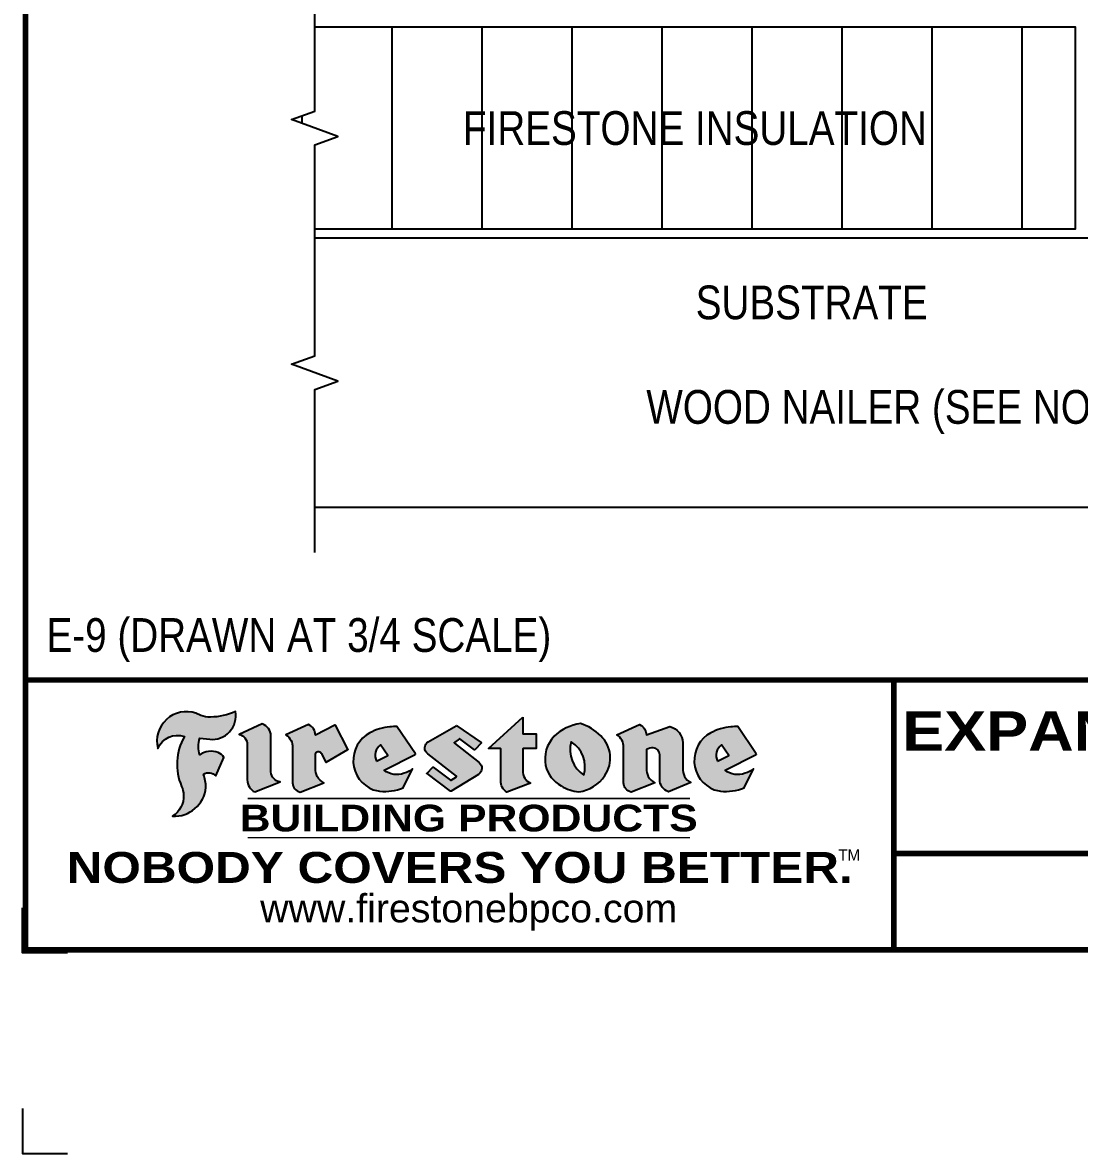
# Model space of a CAD drawing. Header units: inches. Extents: x 233.4 to 253.5, y -19.3 to -2.6.
# Drawn here: x 233.45 to 239.32, y -19.33 to -13.05 of the extents above; entities that cross this region are included whole.
import ezdxf
from ezdxf.enums import TextEntityAlignment as Align

# ---------------------------------------------------------------- set-up
doc = ezdxf.new("R2010")
doc.units = ezdxf.units.IN
doc.header["$MEASUREMENT"] = 0
doc.layers.get('0').update_dxf_attribs({"linetype": 'CONTINUOUS'})
doc.layers.get('DEFPOINTS').update_dxf_attribs({"linetype": 'CONTINUOUS'})
for name, color, linetype in [('FSBP-ANNO-NOTE', 7, 'CONTINUOUS'), ('FSBP-INSULATION', 7, 'CONTINUOUS'), ('FSBP-SUBSTRATE-GENERIC', 9, 'CONTINUOUS'), ('FSBP-TTLB', 7, 'CONTINUOUS'), ('FSBP-TTLB-BORDER', 7, 'CONTINUOUS'), ('FSBP-TTLB-TEXT', 7, 'CONTINUOUS')]:
    doc.layers.add(name, color=color, linetype=linetype)
doc.styles.add('FSBP_ARIAL', font='arial.ttf')
doc.styles.add('FSBP_ARIAL_BOLD', font='')
doc.styles.add('FSBP_ARIAL_NAR', font='ARIALN.TTF')
doc.styles.add('FSBP_BANKGOTHIC', font='bgothm.ttf')
doc.styles.get('FSBP_ARIAL_BOLD').set_extended_font_data('Arial Black')

# ---------------------------------------------------------------- blocks, each defined once
blk = doc.blocks.new('TTLB-EPDM_2')
at = {"layer": 'FSBP-TTLB-TEXT'}
h = blk.add_hatch(color=1, dxfattribs=at)
edge = h.paths.add_edge_path()
edge.add_arc((1.037309769669573, -0.1982514792917306), 0.1319107607348553, 264.0410451462098, 370.3106169565175)
edge.add_arc((1.027551646585694, 0.1214293576525799), 0.3273056962876235, 270.05058356628535, 295.23459397187514, ccw=False)
edge.add_arc((1.022801957313345, -0.06680179986895154), 0.1391656561713503, 249.3281275763668, 272.0749124149863, ccw=False)
edge.add_line((0.9736743133014443, -0.1970076156048179), (0.9474927838574558, -0.1852745150568325))
edge.add_arc((0.8939498971398288, -0.3394262635682071), 0.1631857907024099, 70.84590087378872, 194.3325259843273)
edge.add_arc((0.8444260109029493, -0.4259936440910768), 0.1179914261095279, 70.96950098067128, 156.9641407594482, ccw=False)
edge.add_arc((1.153141409296894, -0.4684497516079468), 0.3110405457095052, 150.3231137483159, 203.2084295854517)
edge.add_arc((0.7562495500622943, -0.6412608153899899), 0.1218587156617311, 0.8849157075190988, 24.34668939894999, ccw=False)
edge.add_arc((0.7493781665697374, -0.6475258110744375), 0.1289731377238325, -58.36655102076742, 3.6216782311386737, ccw=False)
edge.add_arc((0.8256699029544474, -0.5792158350996106), 0.1783301886510354, 267.2205474105585, 354.1381621173521)
edge.add_arc((0.7903121048625305, -0.6011409294291745), 0.212787892960859, 0.9996158580669322, 21.00503380861244)
edge.add_arc((1.01880712263941, -0.5666691048185161), 0.05136395668415847, 40.82117713173261, 125.52727787225791, ccw=False)
edge.add_line((1.057676976260041, -0.5330924682126437), (1.102776947655911, -0.4308018311949837))
edge.add_arc((1.040858222524664, -0.4699705673995949), 0.07326744446031509, 32.31675181867256, 66.31481236598174)
edge.add_arc((1.032262518825329, -0.5063316993097662), 0.1102246948011782, 69.8179132332389, 125.254734720681)
edge.add_arc((1.127708877207287, -0.368959353531244), 0.1659710644737306, 164.1569669952081, 196.5811013160487, ccw=False)
edge.add_line((0.9680425188342383, -0.3236487780942383), (1.023615334387159, -0.3294494641845773))
h = blk.add_hatch(color=1, dxfattribs=at)
edge = h.paths.add_edge_path()
edge.add_line((1.275239419159561, -0.6223407783464694), (1.415345367376062, -0.5660418822574371))
edge.add_arc((1.421019305783958, -0.5090099247487757), 0.05731350411836949, 181.9717871001989, 264.31851000495806, ccw=False)
edge.add_line((1.363739737527226, -0.5109819325197265), (1.363412352251203, -0.3102363679013962))
edge.add_arc((1.294263659668751, -0.3103491388303989), 0.06914878453844908, 0.0934405599591014, 72.42834396969012)
edge.add_line((1.315139561173908, -0.2444268274366692), (1.186839444240604, -0.3024209471341379))
edge.add_arc((1.175246268095289, -0.3585110609420917), 0.05727567197445628, -0.017399788185912257, 78.322067691347, ccw=False)
edge.add_line((1.232521937428658, -0.3585284546236807), (1.232574268422297, -0.555126496687123))
edge.add_arc((1.305699496415486, -0.5558575689677219), 0.07312888236350451, 179.4272023230205, 245.3845503102953)
h = blk.add_hatch(color=1, dxfattribs=at)
edge = h.paths.add_edge_path()
edge.add_line((1.792026821926584, -0.3839679064720229), (1.722158956877934, -0.2518542302253621))
edge.add_arc((1.720119655279638, -0.2529327078887852), 0.002306916790721817, 27.87197133405656, 117.3766794470751)
edge.add_line((1.719058846382097, -0.250884159729182), (1.610638460368705, -0.3070279753467702))
edge.add_arc((1.547088841662962, -0.3061026658494403), 0.06355635479880145, 359.165808011073, 425.8793658831422)
edge.add_line((1.573061729235633, -0.2480956029480268), (1.446879247402876, -0.3051325108639702))
edge.add_arc((1.407812067100189, -0.370357133046621), 0.07602957263902092, -3.441403975725109, 59.07992244284969, ccw=False)
edge.add_line((1.483704536400296, -0.3749210150788969), (1.483704536400296, -0.5723838140635706))
edge.add_arc((1.54053746518044, -0.568254406115083), 0.05698275005415228, 184.1557352478595, 255.3066498366543)
edge.add_line((1.526084036778343, -0.6233736605654059), (1.657291340682093, -0.570650514527486))
edge.add_arc((1.688298576827198, -0.5021390388423987), 0.0752015358480571, 207.5160880841914, 245.649226723163, ccw=False)
edge.add_arc((1.721050197024907, -0.4914488168456328), 0.1093332836229113, 179.4823365255141, 204.5537900001094, ccw=False)
edge.add_line((1.611721375809452, -0.4904610114968335), (1.611721375809452, -0.4126404716788983))
edge.add_arc((1.628589765097195, -0.414159299036043), 0.01693662875851176, 28.356188110622725, 174.8549701683585, ccw=False)
edge.add_arc((1.627340435522395, -0.4197189881350504), 0.02111886817708033, 22.216893572439517, 40.10213956426492, ccw=False)
edge.add_line((1.646891420738257, -0.4117336534413738), (1.666638796144639, -0.4549750258192233))
edge.add_arc((1.668737246926742, -0.4540167099035481), 0.002306916790685496, 204.545128184284, 299.6323508190091)
edge.add_line((1.669877862091766, -0.4560219186518992), (1.791128135493295, -0.3870515928837648))
edge.add_line((1.791128135493295, -0.3870515928837648), (1.792026821926584, -0.3839679064720229))
h = blk.add_hatch(color=1, dxfattribs=at)
edge = h.paths.add_edge_path()
edge.add_line((2.763460561272041, -0.2072496393923444), (2.763460561272041, -0.2969520779963801))
edge.add_arc((2.765767478062699, -0.2969520779963943), 0.00230691679065842, 179.9999999996471, 269.9999999996471)
edge.add_line((2.765767478062685, -0.2992589947870528), (2.835417693520355, -0.2992589947870528))
edge.add_arc((2.835417693520355, -0.3015659115777538), 0.002306916790701052, 0, 90, ccw=False)
edge.add_line((2.837724610311056, -0.3015659115777538), (2.837724610311056, -0.3790761307453892))
edge.add_arc((2.83541769352037, -0.3790761307453749), 0.002306916790686842, 269.99999999964706, 359.99999999964706, ccw=False)
edge.add_line((2.835417693520355, -0.3813830475360618), (2.765767478062685, -0.3813830475360618))
edge.add_arc((2.765767478062699, -0.3836899643267202), 0.00230691679065842, 90.00000000035294, 180.0000000003529)
edge.add_line((2.763460561272041, -0.3836899643267344), (2.763460561272041, -0.5033995910642801))
edge.add_arc((2.836735953378943, -0.5071368822038516), 0.07337063740681413, 177.0802527808789, 245.3249543133826)
edge.add_line((2.806105814540615, -0.5738080530967267), (2.674529557384915, -0.6226036013049594))
edge.add_arc((2.708610405062069, -0.564298408791804), 0.06753517344606039, 177.0345319916277, 239.6926428024901, ccw=False)
edge.add_line((2.641165668230087, -0.560804539009709), (2.641165668230087, -0.3836899643267344))
edge.add_arc((2.638858751439429, -0.3836899643267202), 0.00230691679065842, 359.9999999996471, 449.999999999647)
edge.add_line((2.638858751439443, -0.3813830475360618), (2.572857950769389, -0.3813830475360618))
edge.add_line((2.572857950769389, -0.3813830475360618), (2.763460561272041, -0.2072496393923444))
h = blk.add_hatch(color=1, dxfattribs=at)
edge = h.paths.add_edge_path(flags=16)
edge.add_arc((2.940363509127394, -0.4847985213681437), 0.1684614578629418, 344.5558804047865, 417.0140046669545)
edge.add_arc((3.194458079644619, -0.3883534532477785), 0.1684614578629414, 164.5558804047864, 237.0140046669546)
edge = h.paths.add_edge_path()
edge.add_arc((3.069375116502199, -0.4399344555144872), 0.1828726885096673, 136.0914512150047, 191.213418978326)
edge.add_arc((3.064939550433406, -0.4318234379590333), 0.1803148804748503, 194.0167254156723, 240.6663730831859)
edge.add_arc((3.098047041778981, -0.3845058757092554), 0.2378525180183701, 239.2975390661776, 264.2889872773176)
edge.add_arc((3.04884478212623, -0.4190232383793012), 0.203760689247156, 277.1986764832036, 326.503572961274)
edge.add_arc((3.077739326803546, -0.4341046616465112), 0.171374865791709, 325.3768876809902, 406.3828327799087)
edge.add_arc((3.011839488065919, -0.4896144380417797), 0.2571945645850002, 44.28462553519766, 73.82901434867304)
edge.add_arc((3.117152499586992, -0.4983433120546693), 0.2579560664039132, 97.50292863483666, 134.1039137579027)
h = blk.add_hatch(color=1, dxfattribs=at)
edge = h.paths.add_edge_path()
edge.add_line((3.322690228557462, -0.5721896537377091), (3.322690228557462, -0.3749210150788969))
edge.add_arc((3.246797759257384, -0.3703571330465745), 0.076029572638996, 356.5585960242387, 419.0799224428129)
edge.add_line((3.285864939560099, -0.3051325108639702), (3.412047421392799, -0.2480956029480268))
edge.add_arc((3.386074533820159, -0.3061026658494941), 0.06355635479883807, 0.3962622833877276, 65.87936588318718, ccw=False)
edge.add_line((3.449629368605429, -0.3056631084210863), (3.580526418688805, -0.2593848434574539))
edge.add_arc((3.555744121700958, -0.3530904070730321), 0.09692726601172152, 2.366977007666776, 75.18615851992018, ccw=False)
edge.add_line((3.652588689330287, -0.3490873311063041), (3.652588689330287, -0.4883770011386872))
edge.add_arc((3.761877549389556, -0.4914934052703811), 0.1093332836229047, 178.3666365323574, 204.5537900000422)
edge.add_arc((3.729125929191727, -0.5021836272670953), 0.07520153584796169, 207.5160880841711, 245.2240541443093)
edge.add_line((3.697611150971852, -0.5704631245385627), (3.572585913552643, -0.6207021253773775))
edge.add_arc((3.59534718600759, -0.5526356419907701), 0.07177131519198746, 180.3328587115751, 251.51018566665869, ccw=False)
edge.add_line((3.523577081955409, -0.5530525936986663), (3.523577081955409, -0.4153032515383615))
edge.add_arc((3.486319529276879, -0.4148773504126441), 0.0372599868942854, 359.3450650296066, 449.0500281941028)
edge.add_arc((3.482769874121713, -0.4419622099033496), 0.06447454900600783, 86.29402372314017, 119.8211331593848)
edge.add_line((3.450707067966732, -0.3860252459975726), (3.450707067966732, -0.4904610114968335))
edge.add_arc((3.560035889182251, -0.491448816845647), 0.1093332836229751, 179.4823365255069, 204.5537900001023)
edge.add_arc((3.527284268984408, -0.5021390388424952), 0.07520153584796385, 207.5160880841699, 245.6492267231416)
edge.add_line((3.496277032839316, -0.570650514527486), (3.365069728935509, -0.6233736605654059))
edge.add_arc((3.37950248606194, -0.5682868177318081), 0.05694615642555727, 183.9298782390169, 255.318496325343, ccw=False)
h = blk.add_hatch(color=1, dxfattribs=at)
h.paths.add_polyline_path([(2.063388732080512, -0.2583237030618903, 0.02524281661523788), (2.025024361750752, -0.2610532129309178, 0.1213611957758757), (1.901773912052249, -0.3008158885520373, 0.6151668103976068), (1.93274136141747, -0.6099060679591872, 0.05306812109568645), (1.967936229862175, -0.617865745600497, 0.1150932231766138), (2.099126721549737, -0.5994933789882708), (2.151195569562105, -0.4944891916583316, -0.08755405562188731), (2.104230609512001, -0.5187113292177372, -0.265591761123442), (1.992692314386659, -0.5010701623316862), (2.165347897647223, -0.4141184325909109, 0.4518949533370738), (2.166222728871162, -0.4107679608846269)])
h.paths.add_polyline_path([(2.014217313945437, -0.4188965037300676), (1.951113654018855, -0.4515330109460507, -0.3720533890450154), (1.973177450672722, -0.3607130665457561)], flags=16)
h = blk.add_hatch(color=1, dxfattribs=at)
edge = h.paths.add_edge_path()
edge.add_arc((2.260407392426802, -0.3775796671688782), 0.04152450223225729, 123.20805433950699, 232.2027298779723, ccw=False)
edge.add_line((2.237665217914071, -0.3428366421988329), (2.393535971665983, -0.2540943745380986))
edge.add_arc((2.394677353533142, -0.2560991469722482), 0.002306916790741334, 55.64644466176611, 119.65426054492559, ccw=False)
edge.add_line((2.395979141996861, -0.2541946229174954), (2.531809646140459, -0.3470380726374032))
edge.add_arc((2.530468902927946, -0.3489153772789875), 0.002306916790700397, -42.731101238422525, 54.4661353739603, ccw=False)
edge.add_line((2.532163440279987, -0.3504807552658491), (2.498457913851155, -0.3869673252714421))
edge.add_arc((2.496763376499139, -0.3854019472845934), 0.002306916790672934, 233.7527076894875, 317.26889876138785, ccw=False)
edge.add_line((2.495399362263356, -0.38726241234572), (2.413849913492982, -0.3274738082119626))
edge.add_arc((2.412485899257181, -0.3293342732731342), 0.002306916790720064, 53.75270768979358, 124.4135619297835)
edge.add_line((2.41118211687575, -0.3274311136421062), (2.382933981293377, -0.346782838468144))
edge.add_arc((2.38423776367478, -0.3486859980991606), 0.002306916790694898, 124.4135619293799, 231.8459020253626)
edge.add_line((2.382812599816248, -0.3505000469010184), (2.519899969301207, -0.4581994452042721))
edge.add_arc((2.494247019847682, -0.4908523236374461), 0.04152450223225742, -55.21225898295222, 51.84590202520428, ccw=False)
edge.add_line((2.517938320565804, -0.5249552055672808), (2.364434947484597, -0.6179520922513717))
edge.add_arc((2.36323960192349, -0.6159790200102006), 0.002306916790726996, 233.2955624372927, 301.20872157023314, ccw=False)
edge.add_line((2.361860787187538, -0.6178285429225383), (2.231266621301074, -0.5204709167214361))
edge.add_arc((2.232647938930649, -0.5186232623475259), 0.002306916790697672, 135.5134179846393, 233.21798691998708, ccw=False)
edge.add_line((2.231002150870836, -0.5170067083764565), (2.262839375599356, -0.4845937328397696))
edge.add_arc((2.264485163659225, -0.4862102868108537), 0.002306916790748497, 53.0352839999411, 135.513417985369, ccw=False)
edge.add_line((2.265872365996302, -0.4843670465239001), (2.361834678328762, -0.5565872257804898))
edge.add_arc((2.363221880665761, -0.5547439854936304), 0.002306916790627066, 233.0352840000685, 302.2362632414394)
edge.add_line((2.36445241715569, -0.5566953042850713), (2.39428499383348, -0.5378823484768844))
edge.add_arc((2.393054457343549, -0.5359310296853765), 0.002306916790685166, 302.2362632406177, 412.2027298768422)
edge.add_line((2.394468296066179, -0.5341081404551886), (2.234958295420142, -0.4103916733127022))
h = blk.add_hatch(color=1, dxfattribs=at)
h.paths.add_polyline_path([(3.957695472291277, -0.2583237030618903, 0.02524281661523822), (3.919331101961575, -0.2610532129309178, 0.1085638477195505), (3.807890832595604, -0.2939221658134414, 0.6425897848490651), (3.827048101628293, -0.6099060679591872, 0.05306812109569052), (3.862242970072884, -0.617865745600497, 0.1150932231766133), (3.993433461760503, -0.5994933789882708), (4.045502309772871, -0.4944891916583316, -0.08755405562189084), (3.998537349722767, -0.5187113292177372, -0.2655917611234366), (3.886999054597368, -0.5010701623316862), (4.059654637857989, -0.4141184325909109, 0.4518949533370731), (4.060529469081928, -0.4107679608846269)])
h.paths.add_polyline_path([(3.90852405415626, -0.4188965037300676), (3.845420394229677, -0.4515330109460507, -0.3720533890450147), (3.867484190883488, -0.3607130665457561)], flags=16)
at = {"layer": 'DEFPOINTS', "color": 1}
blk.add_lwpolyline([(0.234375, -1.515625), (-0.015625, -1.515625), (-0.015625, -1.265625)], dxfattribs=at)
at = {"layer": 'DEFPOINTS', "linetype": 'Continuous', "ltscale": 1.75}
blk.add_lwpolyline([(-0.015625, -2.380833333333342), (-0.015625, -2.630833333333342), (0.234375, -2.630833333333342)], dxfattribs=at)
at = {"layer": 'FSBP-TTLB', "const_width": 0.03125}
for points in [[(0, 0), (0, -1.5), (20, -1.5), (20, 0), (0, 0)], [(4.825208527206769, 0), (4.825208527206769, -0.9643749050531198)], [(4.825208527206769, -0.9643749050531198), (15.84028770518938, -0.9643749050531198)], [(4.825208527206769, -0.9643749050531198), (4.825208527206769, -1.5)]]:
    blk.add_lwpolyline(points, dxfattribs=at)
at = {"layer": 'FSBP-TTLB-BORDER', "const_width": 0.03125}
blk.add_lwpolyline([(20, 0), (20, 13), (0, 13), (0, 0)], dxfattribs=at)
at = {"layer": 'FSBP-TTLB-TEXT', "color": 1}
blk.add_line((0.7358432058323388, -0.379822754145593), (0.7358432058323388, -0.379822754145593), dxfattribs=at)
for points in [[(1.023615323725323, -0.3294494630716969, 0.5000510906601082), (1.167090420776901, -0.1746414942047778, -0.1103304102359608), (1.027840608309816, -0.2058762110801382, -0.09957876667165425), (0.9736743133014443, -0.1970076156048179), (0.9474927838574558, -0.1852745150568325, 0.5978159689075124), (0.7358432058323388, -0.379822754145593, -0.3938834584182213), (0.8828996422548698, -0.3144510229727047, 0.2349406564350952), (0.86727108227484, -0.5910237178633082, -0.1027304183841549), (0.8780937320133262, -0.6393788197974146, -0.2772692352614086), (0.8170223912655956, -0.7573362346216896, 0.3985429150902959), (1.003067614090241, -0.5974286950643517, 0.0875124847930418), (0.9889600163401155, -0.5248671157293501, -0.3874031597924062), (1.057676976260041, -0.5330924682126437), (1.102776947655911, -0.4308018311949837, 0.1494423498871741), (1.07029056398062, -0.4028746979725923, 0.2467195073738216), (0.9686394281704906, -0.4163228904100862, -0.1424285161541127), (0.9680425188342383, -0.3236487780942383), (1.023615334387159, -0.3294494641845773)], [(2.763460561272041, -0.2072496393923444), (2.763460561272041, -0.2969520779963801, 0.4142135623730958), (2.765767478062685, -0.2992589947870528), (2.835417693520355, -0.2992589947870528, -0.414213562373095), (2.837724610311056, -0.3015659115777538), (2.837724610311056, -0.3790761307453892, -0.4142135623730938), (2.835417693520355, -0.3813830475360618), (2.765767478062685, -0.3813830475360618, 0.4142135623730958), (2.763460561272041, -0.3836899643267344), (2.763460561272041, -0.5033995910642801, 0.3068985753588853), (2.806105814540615, -0.5738080530967267), (2.674529557384915, -0.6226036013049594, -0.2804194150632976), (2.641165668230087, -0.560804539009709), (2.641165668230087, -0.3836899643267344, 0.414213562373095), (2.638858751439443, -0.3813830475360618), (2.572857950769389, -0.3813830475360618), (2.763460561272041, -0.2072496393923444)], [(2.166222728871162, -0.4107679608846269), (2.063388732080512, -0.2583237030618903, 0.02524281661523788), (2.025024361750752, -0.2610532129309178, 0.1085638477195265), (1.913584092384895, -0.2939221658134414, 0.6425897848491228), (1.93274136141747, -0.6099060679591872, 0.05306812109568648), (1.967936229862175, -0.617865745600497, 0.1150932231766137), (2.099126721549737, -0.5994933789882708), (2.151195569562105, -0.4944891916583316, -0.0875540556218873), (2.104230609512001, -0.5187113292177372, -0.2655917611234418), (1.992692314386659, -0.5010701623316862), (2.165347897647223, -0.4141184325909109)], [(4.060529469081928, -0.4107679608846269), (3.957695472291277, -0.2583237030618903, 0.02524281661523788), (3.919331101961575, -0.2610532129309178, 0.1085638477195265), (3.807890832595604, -0.2939221658134414, 0.6425897848491228), (3.827048101628293, -0.6099060679591872, 0.05306812109568648), (3.862242970072884, -0.617865745600497, 0.1150932231766137), (3.993433461760503, -0.5994933789882708), (4.045502309772871, -0.4944891916583316, -0.0875540556218873), (3.998537349722767, -0.5187113292177372, -0.2655917611234418), (3.886999054597368, -0.5010701623316862), (4.059654637857989, -0.4141184325909109)], [(4.059654637857989, -0.4141184325909109, 0.4518949533370731), (4.060529469081928, -0.4107679608846269, 0.4518949533370731)]]:
    blk.add_lwpolyline(points, format="xyb", dxfattribs=at)
for points in [[(1.275239419159561, -0.6223407783464694), (1.415345367376062, -0.5660418822574371, -0.3756100036733062), (1.363739737527226, -0.5109819325197265), (1.363412352251203, -0.3102363679013962, 0.3265360292958048), (1.315139561173908, -0.2444268274366692), (1.186839444240604, -0.3024209471341379, -0.3557863980845349), (1.232521937428658, -0.3585284546236807), (1.232574268422297, -0.555126496687123, 0.2960110723418457)], [(1.792026821926584, -0.3839679064720229), (1.722158956877934, -0.2518542302253621, 0.4116839150163434), (1.719058846382097, -0.250884159729182), (1.610638460368705, -0.3070279753467702, 0.2996033003794034), (1.573061729235633, -0.2480956029480268), (1.446879247402876, -0.3051325108639702, -0.2797757560995365), (1.483704536400296, -0.3749210150788969), (1.483704536400296, -0.5723838140635706, 0.320828638474519), (1.526084036778343, -0.6233736605654059), (1.657291340682093, -0.570650514527486, -0.1679398621276611), (1.621603752698661, -0.5368819723450571, -0.1098333365370753), (1.611721375809452, -0.4904610114968335), (1.611721375809452, -0.4126404716788983, -0.743334502655012), (1.64349420176768, -0.4061152228778298, -0.07819791644735608), (1.646891420738257, -0.4117336534413738), (1.666638796144639, -0.4549750258192233, 0.4404648714563479), (1.669877862091766, -0.4560219186518992), (1.791128135493295, -0.3870515928837648)], [(2.937624918725987, -0.3131105398334029, 0.2452625673097023), (2.889993533867141, -0.4754966266250307, 0.2064059665179019), (2.976604338974084, -0.5890186876871866, 0.1094800500670344), (3.074378098474654, -0.6211778035979165, 0.2185147641853038), (3.218764944843201, -0.5314757029352819, 0.3689489483072479), (3.195959963110113, -0.3100352223135445, 0.1296305888694145), (3.0834694040758, -0.242595816912754, 0.1610736375384317)], [(3.322690228557462, -0.5721896537377091), (3.322690228557462, -0.3749210150788969, 0.2797757560995341), (3.285864939560099, -0.3051325108639702), (3.412047421392799, -0.2480956029480268, -0.2937618496109166), (3.449629368605429, -0.3056631084210863), (3.580526418688805, -0.2593848434574539, -0.3288760160581939), (3.652588689330287, -0.3490873311063041), (3.652588689330287, -0.4883770011386872, 0.114762897203527), (3.662431105063263, -0.536926560769686, 0.166032965990522), (3.697611150971852, -0.5704631245385627), (3.572585913552643, -0.6207021253773775, -0.3209557512194564), (3.523577081955409, -0.5530525936986663), (3.523577081955409, -0.4153032515383615, 0.4127061514896111), (3.48693727661589, -0.3776224848030694, 0.1473421876160361), (3.450707067966732, -0.3860252459975726), (3.450707067966732, -0.4904610114968335, 0.1098333365370753), (3.460589444855941, -0.5368819723450855, 0.1679398621276611), (3.496277032839316, -0.570650514527486), (3.365069728935509, -0.6233736605654059, -0.3219729545308964), (3.322690228557462, -0.5721896537377091, 29.1476284739)], [(2.234958295420142, -0.4103916733127022, -0.5150044486718882), (2.237665217914071, -0.3428366421988329), (2.393535971665983, -0.2540943745380986, -0.2867822934100265), (2.395979141996861, -0.2541946229174954), (2.531809646140459, -0.3470380726374032, -0.4515027974650387), (2.532163440279987, -0.3504807552658491), (2.498457913851155, -0.3869673252714421, -0.3814439164929681), (2.495399362263356, -0.38726241234572), (2.413849913492982, -0.3274738082119626, 0.3184718635035665), (2.41118211687575, -0.3274311136421062), (2.382933981293377, -0.346782838468144, 0.5064094529656681), (2.382812599816248, -0.3505000469010184), (2.519899969301207, -0.4581994452042721, -0.5043597839115849), (2.517938320565804, -0.5249552055672808), (2.364434947484597, -0.6179520922513717, -0.3053163970316367), (2.361860787187538, -0.6178285429225383), (2.231266621301074, -0.5204709167214361, -0.4541703869768119), (2.231002150870836, -0.5170067083764565), (2.262839375599356, -0.4845937328397696, -0.3762644290664977), (2.265872365996302, -0.4843670465239001), (2.361834678328762, -0.5565872257804898, 0.3114700032088108), (2.36445241715569, -0.5566953042850713), (2.39428499383348, -0.5378823484768844, 0.520381097387146), (2.394468296066179, -0.5341081404551886)], [(1.951113654018855, -0.4515330109460507), (2.014217313945437, -0.4188965037300676), (1.973177450672722, -0.3607130665457561, 0.3720533890450154)], [(3.10274193015772, -0.5296595419651595, 0.3271311138286319), (3.032079658614293, -0.3434924326507627, 0.3271311138286322)], [(3.845420394229677, -0.4515330109460507), (3.90852405415626, -0.4188965037300676), (3.867484190883488, -0.3607130665457561, 0.3720533890450154)]]:
    blk.add_lwpolyline(points, format="xyb", close=True, dxfattribs=at)
at = {"layer": 'FSBP-TTLB-TEXT', "const_width": 0.0078125}
for points in [[(1.233926579809207, -0.6584455781731435), (3.691229482685259, -0.6584455781731577)], [(1.233926579809207, -0.8761560960495984), (3.691229482685259, -0.8761560960495842)]]:
    blk.add_lwpolyline(points, dxfattribs=at)
at = {"layer": 'FSBP-TTLB-TEXT', "color": 1}
for centre, start, end in [((1.789987520328282, -0.3850463841354355), 299.6323508193319, 27.87197133380463), ((2.164310260790558, -0.412058050385383), 296.7304547840455, 34.00233684987403)]:
    blk.add_arc(centre, 0.00230691679068068, start, end, dxfattribs=at)
at = {"layer": 'FSBP-TTLB-TEXT', "lineweight": 18, "style": 'FSBP_ARIAL_BOLD'}
blk.add_text('BUILDING PRODUCTS', height=0.1484375, dxfattribs=at).set_placement((2.462578031247233, -0.7673008371113639), align=Align.MIDDLE_CENTER)
at = {"layer": 'FSBP-TTLB-TEXT', "color": 1}
for s, height, style, p in [('TM', 0.0625, 'FSBP_BANKGOTHIC', (4.576671173373001, -0.9725745042934193)), ('NOBODY COVERS YOU BETTER.', 0.171875, 'FSBP_ARIAL_BOLD', (2.412604263603384, -1.041650450587369))]:
    blk.add_text(s, height=height, dxfattribs=dict(at, style=style)).set_placement(p, align=Align.MIDDLE_CENTER)
at = {"layer": 'FSBP-TTLB-TEXT', "style": 'FSBP_ARIAL'}
blk.add_text('www.firestonebpco.com', height=0.15625, dxfattribs=at).set_placement((2.462578031247233, -1.268657306740124), align=Align.MIDDLE_CENTER)
at = {"layer": 'FSBP-TTLB-TEXT'}
for tag, height, style, p in [('MAXIMUM_WARRANTY', 0.1875, 'FSBP_ARIAL_BOLD', (18.03987100774941, 0.2240244307510579)), ('ACCPT_SYSTEMS', 0.21875, 'FSBP_ARIAL', (12.49438170418193, -1.23218745252656))]:
    blk.add_attdef(tag, text='', height=height, dxfattribs=dict(at, style=style)).set_placement(p, align=Align.MIDDLE_LEFT)
for tag, height, style, p in [('DETAIL_DESCP_LINE_1', 0.21875, 'FSBP_ARIAL_BOLD', (10.33118450231211, -0.2831249841755152)), ('DETAIL_DESCP_LINE_2', 0.21875, 'FSBP_ARIAL_BOLD', (10.33118450231211, -0.6812499208775904)), ('ISSUE_REV_DATE', 0.21875, 'FSBP_ARIAL', (16.84069633627263, -0.7282559425942452)), ('DETAIL_NUMBER', 0.4375, 'FSBP_ARIAL', (18.91941590748775, -0.8931630692489421))]:
    blk.add_attdef(tag, text='', height=height, dxfattribs=dict(at, style=style)).set_placement(p, align=Align.MIDDLE_CENTER)

msp = doc.modelspace()

# ---------------------------------------------------------------- hatches: boundary and pattern name
at = {"layer": 'FSBP-INSULATION'}
h = msp.add_hatch(dxfattribs=at)
h.set_pattern_fill('LINE', color=256, scale=4, angle=90, style=0)
h.set_pattern_definition([(90, (-44.00000000000006, -70.04666666666651), (-0.5, 3.061515884555943e-17), [])])
h.paths.add_polyline_path([(239.2945904867866, -13.07418121772422), (235.0697866409126, -13.07418121772422), (235.0697866409126, -13.54293121772415), (234.9409986368757, -13.58980621772417), (235.1985746449496, -13.68355621772417), (235.0697866409126, -13.73043121772415), (235.0697866409126, -14.19918121772415), (239.2945904867866, -14.19918121772422)])
h.paths.add_polyline_path([(252.3008225496356, -13.58980621772416), (252.4296105536726, -13.54293121772415), (252.4296105536726, -13.07418121772422), (248.5289654867865, -13.07418121772422), (248.5289654867865, -14.19918121772422), (252.4296105536726, -14.19918121772416), (252.4296105536727, -13.73043121772415), (252.5583985577096, -13.68355621772417)])
h.paths.add_polyline_path([(235.8448441743544, -13.78213440667374), (238.5195329533448, -13.78213440667374), (238.5195329533448, -13.49110012972967), (235.8448441743544, -13.49110012972967)], flags=24)
h.paths.add_polyline_path([(249.1419436307343, -13.78213440667374), (251.8166324097247, -13.78213440667374), (251.8166324097247, -13.49110012972967), (249.1419436307343, -13.49110012972967)], flags=24)

# ---------------------------------------------------------------- linework, layer by layer
at = {"layer": 'FSBP-INSULATION', "linetype": 'Continuous'}
msp.add_lwpolyline([(235.0697866409126, -14.19918121772416), (235.0697866409126, -13.73043121772416), (235.1985746449496, -13.68355621772416), (234.9409986368758, -13.58980621772416), (235.0697866409126, -13.54293121772416), (235.0697866409126, -12.70699371772422)], dxfattribs=at)
at = {"layer": 'FSBP-INSULATION'}
msp.add_lwpolyline([(235.0697866409126, -13.07418121772422), (239.2945904867866, -13.07418121772422), (239.2945904867866, -14.19918121772422), (235.0697866409126, -14.19918121772416)], dxfattribs=at)
at = {"layer": 'FSBP-SUBSTRATE-GENERIC'}
for points in [[(235.0697866409126, -15.99605621772416), (235.0697866409126, -15.08980621772416), (235.1985746449496, -15.04293121772416), (234.9409986368758, -14.94918121772416), (235.0697866409126, -14.90230621772416), (235.0697866409126, -14.19918121772416)], [(235.0697866409126, -14.24605621772422), (243.1617779867865, -14.24605621772422), (243.1617779867865, -15.74605621772422), (235.0697866409126, -15.74605621772416)]]:
    msp.add_lwpolyline(points, dxfattribs=at)

# ---------------------------------------------------------------- block references
at = {"ltscale": 1.75}
ref = msp.add_blockref('TTLB-EPDM_2', (233.4627011304548, -16.70403783689754), dxfattribs=at)
ref.add_attrib('DETAIL_DESCP_LINE_1', 'EXPANSION JOINT (FIELD FABRICATED) WITH QUICKSEAM RPF', dxfattribs={"layer": 'FSBP-TTLB-TEXT', "height": 0.21875, "style": 'FSBP_ARIAL_BOLD'}).set_placement((243.7938856327669, -16.98716282107306), align=Align.MIDDLE_CENTER)

# ---------------------------------------------------------------- texts
at = {"layer": 'DEFPOINTS', "style": 'FSBP_ARIAL_NAR'}
msp.add_text('E-9 (DRAWN AT 3/4 SCALE)', height=0.1875, dxfattribs=at).set_placement((233.5798584845292, -16.45403783689754), align=Align.MIDDLE_LEFT)
at = {"layer": 'FSBP-ANNO-NOTE', "style": 'FSBP_ARIAL_NAR'}
for s, p in [('FIRESTONE INSULATION', (237.1821885638496, -13.63668121772422)), ('SUBSTRATE', (237.8309038235731, -14.60562450113763))]:
    msp.add_text(s, height=0.1875, dxfattribs=at).set_placement(p, align=Align.MIDDLE_CENTER)
msp.add_text('WOOD NAILER (SEE NOTE #6)', height=0.1875, dxfattribs=at).set_placement((236.9120505113465, -15.18635584415642), align=Align.MIDDLE_LEFT)

doc.saveas('drawing.dxf')
